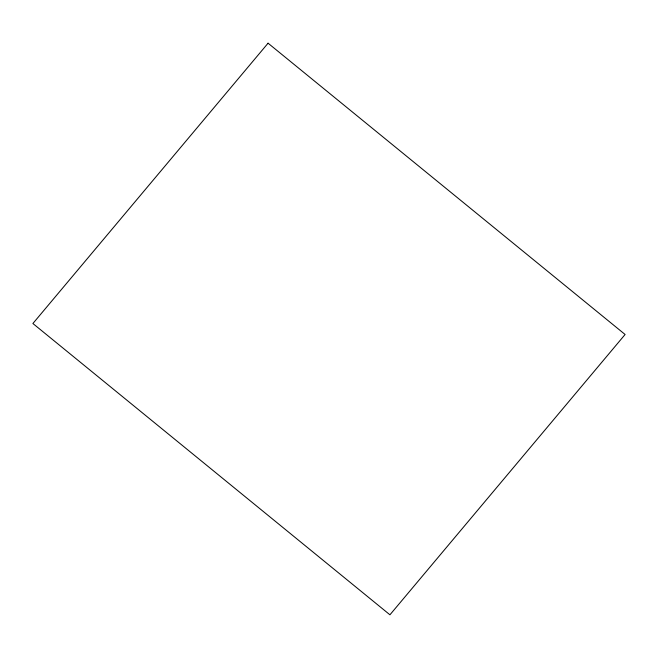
<?xml version="1.0" encoding="UTF-8"?>
<svg xmlns="http://www.w3.org/2000/svg" width="658" height="658" viewBox="0 0 658 658"><rect width="100%" height="100%" fill="white"/><g stroke="black" fill="none" stroke-linecap="round" stroke-linejoin="round"><path stroke-width="0.99" d="M268.069 43.198L32.9 323.514L389.931 614.802L625.1 334.486L268.069 43.198"/></g></svg>
